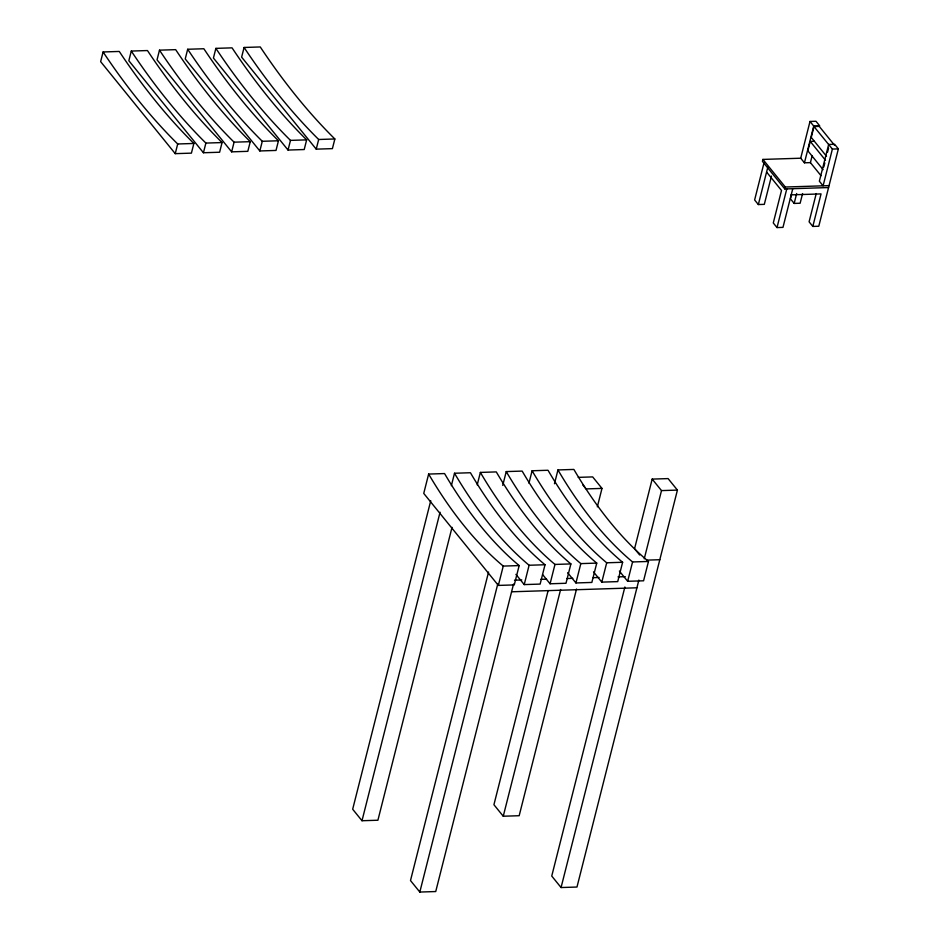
<?xml version="1.0" encoding="UTF-8"?>
<svg xmlns="http://www.w3.org/2000/svg" width="939" height="939" viewBox="0 0 939 939"><rect width="100%" height="100%" fill="white"/><g stroke="black" fill="none" stroke-linecap="round" stroke-linejoin="round"><path stroke-width="1.41" d="M103.09 51.962L100.637 61.634L175.241 153.656L191.415 153.139L193.868 143.467A957.933 447.351 88.2 0 1 119.265 51.445L103.09 51.962A957.933 447.351 88.2 0 0 177.694 143.984L193.868 143.467M131.284 51.058L128.843 60.73L203.434 152.752L219.62 152.235L222.062 142.564A957.933 447.351 88.2 0 1 147.458 50.553L131.284 51.058A957.933 447.351 88.2 0 0 205.887 143.08L222.062 142.564M159.489 50.166L157.036 59.838L231.64 151.848L247.814 151.332L250.267 141.672A957.933 447.351 88.2 0 1 175.663 49.65L159.489 50.166A957.933 447.351 88.2 0 0 234.081 142.176L250.267 141.672M187.683 49.262L185.229 58.934L259.833 150.956L276.007 150.44L278.46 140.768A957.933 447.351 88.2 0 1 203.857 48.746L187.683 49.262A957.933 447.351 88.2 0 0 262.286 141.284L278.46 140.768M175.241 153.656L177.694 143.984M215.876 48.37L213.435 58.03L288.038 150.052L304.213 149.536L306.654 139.864A957.933 447.351 88.2 0 1 232.062 47.854L215.876 48.37A957.933 447.351 88.2 0 0 290.48 140.381L306.654 139.864M203.434 152.752L205.887 143.08M244.081 47.466L241.628 57.138L316.232 149.148L332.406 148.632L334.859 138.972A957.933 447.351 88.2 0 1 260.256 46.95L244.081 47.466A957.933 447.351 88.2 0 0 318.673 139.488L334.859 138.972M231.64 151.848L234.081 142.176M259.833 150.956L262.286 141.284M288.038 150.052L290.48 140.381M316.232 149.148L318.673 139.488M428.642 474.066L423.747 493.409L498.351 585.42L514.267 584.915L519.161 565.583A576.37 269.153 88.2 0 1 444.558 473.561L428.642 474.066A576.37 269.153 88.2 0 0 503.245 566.088L519.161 565.583M430.743 500.722L352.677 809.23L361.996 820.733L377.912 820.228L452.023 527.354M361.996 820.733L440.062 512.225M451.366 485.674L454.511 473.244L470.427 472.74A576.37 269.153 88.2 0 0 545.019 564.75L540.136 584.093L524.22 584.598L515.922 574.375M477.223 484.853L480.369 472.423L496.285 471.906A576.37 269.153 88.2 0 0 570.889 563.928L565.994 583.272L550.078 583.776L542.707 574.691M502.741 485.404L506.238 471.589L522.154 471.085A576.37 269.153 88.2 0 0 596.746 563.107L591.852 582.438L575.936 582.955L567.649 572.72M488.562 572.039L410.496 880.547L419.815 892.05L435.731 891.545L513.539 584.058M419.815 892.05L497.881 583.542M498.351 585.42L503.245 566.088M528.95 483.198L532.096 470.768L548.012 470.263A576.37 269.153 88.2 0 0 622.616 562.273L617.721 581.617L601.805 582.121L593.518 571.898M524.22 584.598L529.103 565.255A576.37 269.153 88.2 0 1 454.511 473.244M554.468 483.761L557.954 469.946L573.87 469.43A576.37 269.153 88.2 0 0 648.473 561.452L643.579 580.795L627.663 581.3L619.376 571.076M548.071 590.772L493.926 804.723L503.257 816.226L519.173 815.721L576.534 589.011M550.078 583.776L554.972 564.433A576.37 269.153 88.2 0 1 480.369 472.423M503.257 816.226L560.618 589.516M575.936 582.955L580.83 563.611A576.37 269.153 88.2 0 1 506.238 471.589M597.333 506.825L601.993 488.409L592.662 476.906L578.201 477.364M601.805 582.121L606.7 562.79A576.37 269.153 88.2 0 1 532.096 470.768M624.881 586.981L551.745 876.04L561.064 887.543L576.98 887.038L677.418 490.099L668.099 478.597L652.182 479.101L634.564 548.728L639.659 554.996M627.663 581.3L632.557 561.956A576.37 269.153 88.2 0 1 557.954 469.946M561.064 887.543L638.872 580.067M644.248 558.811L661.502 490.604L652.182 479.101M800.85 158.21L762.914 159.419L762.421 161.344L784.804 188.95L828.574 187.554M764.064 162.67L754.627 199.96L758.348 204.549L764.311 204.362L771.471 176.086M758.348 204.549L767.832 167.119M784.804 188.95L785.297 187.025L762.914 159.419M792.762 188.704L782.973 227.379L777.011 227.567L786.788 188.892M791.507 194.584L790.438 198.822L794.171 203.423L800.134 203.235L802.587 193.563M810.005 121.46L813.737 126.061L819.712 125.873L815.979 121.272L810.005 121.46L800.709 158.21L804.441 162.811L810.416 162.623L812.2 155.557M794.171 203.423L796.671 193.528M804.441 162.811L813.737 126.061M814.172 141.284L810.228 141.402L807.845 150.815L823.116 169.666M834.525 145.24L819.254 126.401L813.984 126.565L811.237 137.411L826.508 156.25M816.237 193.551L809.089 221.827L812.822 226.428L818.785 226.24L838.363 148.878L834.63 144.277L828.656 144.465L819.36 181.215L823.092 185.816L832.388 149.066L813.984 126.565M823.796 166.978L824.818 162.94M827.541 152.188L828.574 148.116M812.822 226.428L821.05 193.904L791.201 194.866M832.388 149.066L838.363 148.878M785.297 187.025L829.067 185.629M601.993 488.409L586.077 488.914L582.685 484.735M661.502 490.604L677.418 490.099M646.783 560.137L659.812 559.714M529.103 565.255L545.019 564.75M554.972 564.433L570.889 563.928M580.83 563.611L596.746 563.107M606.7 562.79L622.616 562.273M632.557 561.956L648.473 561.452M514.513 580.185L521.802 579.962M540.747 579.351L546.58 579.163M566.98 578.518L572.813 578.33M593.213 577.673L599.047 577.497M617.991 576.886L625.28 576.652M511.579 591.793L636.912 587.791M810.228 141.402L825.498 160.252M810.263 162.435L821.003 175.687M766.588 172.048L781.506 190.453L773.278 222.966L777.011 227.567"/></g></svg>
